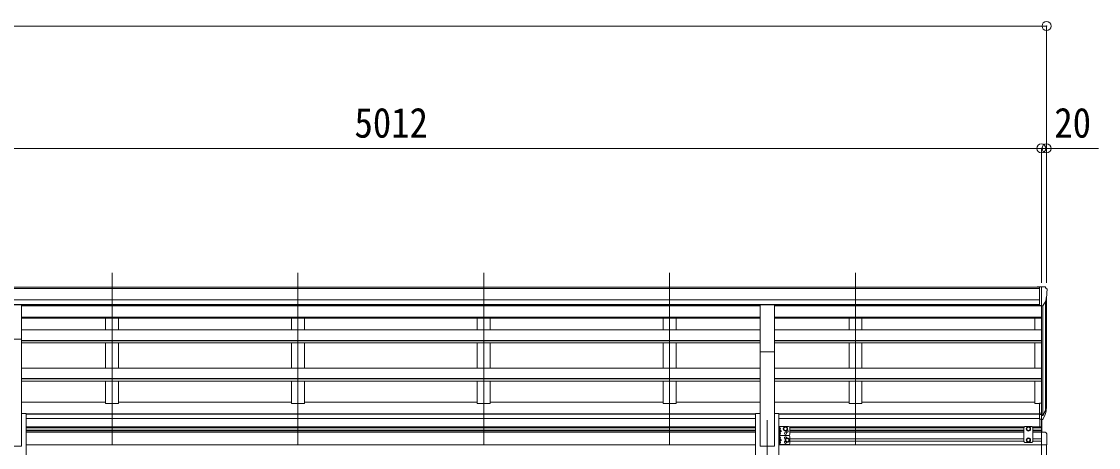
# Model space of a CAD drawing. Units: millimetres at full size, sheet at 1:35. Extents: x -9783 to 9892, y -6828 to 6752.
# Drawn here: x 3128 to 7277, y 1498 to 3141 of the extents above; entities that cross this region are included whole.
import ezdxf
from ezdxf.enums import TextEntityAlignment as Align

# ---------------------------------------------------------------- set-up
doc = ezdxf.new("R2010")
doc.units = ezdxf.units.MM
doc.header["$LTSCALE"] = 35
doc.header["$PDMODE"] = 32
doc.header["$PDSIZE"] = 35
for name, color, linetype, lineweight in [('0-1_本体', 4, 'Continuous', 9), ('0-2_部品', 7, 'Continuous', 9), ('0-8_PARTS2', 2, 'Continuous', 9), ('0-A_寸法', 6, 'Continuous', 9), ('1-1_GLASS', 4, 'Continuous', 9), ('1-2_GLASS_SEAL', 7, 'Continuous', 9)]:
    doc.layers.add(name, color=color, linetype=linetype, lineweight=lineweight)
doc.styles.add('ＭＳ ゴシック', font='')
doc.styles.get('ＭＳ ゴシック').set_extended_font_data('MS Gothic')

msp = doc.modelspace()

# ---------------------------------------------------------------- linework, layer by layer
at = {"layer": '0-1_本体'}
for p, q in [((7050.44, 2116.06), (2061.44, 2116.06)), ((7050.44, 2110.71), (2061.44, 2110.71)), ((7076.94, 1663.94), (7076.94, 2079.31)), ((7050.44, 2067.18), (2051.44, 2067.18)), ((7050.44, 2049.51), (2051.44, 2049.51)), ((5973.44, 2047.14), (3128.44, 2047.14)), ((5973.44, 2043.99), (3128.44, 2043.99)), ((3451.94, 2043.99), (3451.94, 2047.14)), ((3501.94, 2043.99), (3501.94, 2047.14)), ((4167.94, 2043.99), (4167.94, 2047.14)), ((4217.94, 2043.99), (4217.94, 2047.14)), ((4883.94, 2043.99), (4883.94, 2047.14)), ((4933.94, 2043.99), (4933.94, 2047.14)), ((5599.94, 2043.99), (5599.94, 2047.14)), ((5649.94, 2043.99), (5649.94, 2047.14)), ((6028.44, 2047.14), (7050.44, 2047.14)), ((6028.44, 2043.99), (7056.94, 2043.99)), ((6315.94, 2043.99), (6315.94, 2047.14)), ((6365.94, 2043.99), (6365.94, 2047.14)), ((7031.94, 2047.14), (7031.94, 2043.99)), ((7056.94, 2044.68), (7056.94, 1668.37)), ((7062.94, 2045.15), (7062.94, 1623.94)), ((7072.66, 2060.51), (7072.66, 1641.94)), ((5973.44, 2000.51), (3128.44, 2000.51)), ((5973.44, 1996.43), (3128.44, 1996.43)), ((3451.94, 1951.28), (3451.94, 1996.43)), ((3501.94, 1951.28), (3501.94, 1996.43)), ((4167.94, 1951.28), (4167.94, 1996.43)), ((4217.94, 1951.28), (4217.94, 1996.43)), ((4883.94, 1951.28), (4883.94, 1996.43)), ((4933.94, 1951.28), (4933.94, 1996.43)), ((5599.94, 1951.28), (5599.94, 1996.43)), ((5649.94, 1951.28), (5649.94, 1996.43)), ((6028.44, 2000.51), (7056.94, 2000.51)), ((6028.44, 1996.43), (7056.94, 1996.43)), ((6315.94, 1951.28), (6315.94, 1996.43)), ((6365.94, 1951.28), (6365.94, 1996.43)), ((7031.94, 1996.4), (7031.94, 1951.41)), ((5973.44, 1951.28), (3128.44, 1951.28)), ((6028.44, 1951.28), (7056.94, 1951.28)), ((3128.44, 1503.08), (3128.44, 1915.72)), ((5973.44, 1910.54), (3128.44, 1910.54)), ((5973.44, 1909.05), (3128.44, 1909.05)), ((5973.44, 1503.08), (5973.44, 1915.72)), ((6028.44, 1503.08), (6028.44, 1915.72)), ((6028.44, 1910.54), (7056.94, 1910.54)), ((6028.44, 1909.05), (7056.94, 1909.05)), ((5973.44, 1902.26), (3128.44, 1902.26)), ((3451.94, 1803.97), (3451.94, 1902.26)), ((3501.94, 1803.97), (3501.94, 1902.26)), ((4167.94, 1803.97), (4167.94, 1902.26)), ((4217.94, 1803.97), (4217.94, 1902.26)), ((4883.94, 1803.97), (4883.94, 1902.26)), ((4933.94, 1803.97), (4933.94, 1902.26)), ((5599.94, 1803.97), (5599.94, 1902.26)), ((5649.94, 1803.97), (5649.94, 1902.26)), ((6028.44, 1902.26), (7056.94, 1902.26)), ((6315.94, 1803.97), (6315.94, 1902.26)), ((6365.94, 1803.97), (6365.94, 1902.26)), ((7031.94, 1902.23), (7031.94, 1803.97)), ((5973.54, 1803.97), (3128.44, 1803.97)), ((6028.34, 1803.97), (7056.94, 1803.97)), ((5973.61, 1764.76), (3128.44, 1764.76)), ((5973.52, 1763.28), (3128.44, 1763.28)), ((5973.54, 1753.62), (3128.44, 1753.62)), ((3451.94, 1753.62), (3451.94, 1667.55)), ((3501.94, 1753.62), (3501.94, 1667.55)), ((4167.94, 1753.62), (4167.94, 1667.55)), ((4217.94, 1753.62), (4217.94, 1667.55)), ((4883.94, 1753.62), (4883.94, 1667.55)), ((4933.94, 1753.62), (4933.94, 1667.55)), ((5599.94, 1753.62), (5599.94, 1667.55)), ((5649.94, 1753.62), (5649.94, 1667.55)), ((6028.27, 1764.76), (7056.94, 1764.76)), ((6028.34, 1753.62), (7056.94, 1753.62)), ((6028.36, 1763.28), (7056.94, 1763.28)), ((6315.94, 1753.62), (6315.94, 1667.55)), ((6365.94, 1753.62), (6365.94, 1667.55)), ((7031.94, 1753.71), (7031.94, 1667.55)), ((3128.44, 1672.35), (3451.94, 1672.35)), ((3501.94, 1667.55), (3451.94, 1667.55)), ((3501.94, 1672.35), (4167.94, 1672.35)), ((4217.94, 1667.55), (4167.94, 1667.55)), ((4217.94, 1672.35), (4883.94, 1672.35)), ((4933.94, 1667.55), (4883.94, 1667.55)), ((4933.94, 1672.35), (5599.94, 1672.35)), ((5649.94, 1667.55), (5599.94, 1667.55)), ((5973.67, 1672.35), (5649.94, 1672.35)), ((6028.21, 1672.35), (6315.94, 1672.35)), ((6028.21, 1672.35), (6315.94, 1672.35)), ((6365.94, 1667.55), (6315.94, 1667.55)), ((7031.94, 1672.35), (6365.94, 1672.35)), ((7050.44, 1667.55), (7031.94, 1667.55)), ((3146.14, 1629.46), (3128.44, 1629.46)), ((3146.14, 1629.46), (3146.14, -1546.92)), ((5955.74, 1626.66), (3146.14, 1626.66)), ((5955.74, 1628.04), (3146.27, 1628.04)), ((5973.44, 1629.46), (5955.74, 1629.46)), ((5955.74, 1629.46), (5955.74, -1546.92)), ((6046.14, 1629.46), (6028.44, 1629.46)), ((6046.14, 1629.46), (6046.14, -1546.92)), ((7050.44, 1628.22), (6046.14, 1628.22)), ((7050.44, 1626.86), (6046.14, 1626.86)), ((5955.74, 1609.48), (3146.14, 1609.48)), ((7050.44, 1609.48), (6046.14, 1609.48)), ((3128.44, 1503.08), (3073.44, 1503.08)), ((6028.7, 1503.08), (5973.7, 1503.08))]:
    msp.add_line(p, q, dxfattribs=at)
at = {"layer": '0-2_部品'}
for p, q in [((7050.44, 2117.66), (7040.44, 2117.57)), ((7040.44, 2116.06), (7040.44, 2117.57)), ((7050.44, 2045.68), (7050.44, 2117.66)), ((7068.94, 2117.66), (7050.44, 2117.66)), ((7056.94, 2044.68), (7056.94, 2117.66)), ((7068.94, 2117.66), (7071.27, 2117.52)), ((7072.03, 2117.09), (7076.1, 2111.29)), ((7078.94, 2108.29), (7078.94, 2107.66)), ((3073.44, 2047.79), (3128.44, 2047.79)), ((3128.44, 1915.72), (3128.44, 2047.79)), ((5973.44, 2047.79), (6028.44, 2047.79)), ((5973.44, 1866.86), (5973.44, 2047.79)), ((6028.44, 1866.86), (6028.44, 2047.79)), ((7050.44, 2045.68), (7056.94, 2045.68)), ((7056.94, 2044.68), (7062.15, 2044.99)), ((7064.56, 2046.49), (7073.84, 2062.56)), ((3073.44, 1915.72), (3128.44, 1915.72)), ((5973.44, 1866.86), (6028.44, 1866.86)), ((7050.44, 1668.35), (7050.44, 1607.29)), ((7050.44, 1668.35), (7056.94, 1668.35)), ((7056.94, 1668.35), (7056.94, 1606.47)), ((7050.44, 1630.04), (7056.94, 1630.04)), ((7050.44, 1624.64), (7056.94, 1624.64)), ((7056.94, 1623.64), (7062.07, 1623.64)), ((7056.94, 1621.64), (7061.78, 1621.64)), ((7063.37, 1624.39), (7073.13, 1642.81)), ((7074.55, 1642.31), (7064.38, 1623.14)), ((7071.96, 1625.46), (7064.38, 1607.97)), ((7050.44, 1607.29), (7056.94, 1607.29)), ((7056.94, 1606.47), (7061.78, 1606.47))]:
    msp.add_line(p, q, dxfattribs=at)
for centre, radius, start, end in [((7071.21, 2116.52), 1, 35, 86.5), ((6876.94, 2107.66), 202, 347.09739, 0), ((7075.94, 2108.29), 3, 0, 87), ((7061.97, 2047.99), 3, 273.5, 330), ((6988.99, 1668.76), 88.05, 342.78929, 2.77608), ((6988.28, 1664.48), 89.07, 345.58812, 5.50424), ((7061.78, 1624.64), 3, 270, 330), ((7062.07, 1625.14), 1.5, 270, 330), ((6943.72, 1661.54), 133.22, 344.28698, 356.72013), ((7061.78, 1609.47), 3, 270, 330)]:
    msp.add_arc(centre, radius, start, end, dxfattribs=at)
at = {"layer": '0-8_PARTS2'}
for p, q in [((3476.94, 1509.28), (3476.94, 2171.81)), ((4192.94, 1509.28), (4192.94, 2171.81)), ((4908.94, 1509.28), (4908.94, 2171.81)), ((5624.94, 1509.28), (5624.94, 2171.81)), ((6340.94, 1509.28), (6340.94, 2171.81)), ((6000.94, 1603.08), (6000.94, -1646.92))]:
    msp.add_line(p, q, dxfattribs=at)
at = {"layer": '0-A_寸法'}
for p, q in [((-2987.06, 3123.57), (7076.94, 3123.57)), ((7076.94, 3123.57), (7076.94, 2133.28)), ((2044.94, 2651.44), (7056.94, 2651.44)), ((7056.94, 2651.44), (7056.94, 2133.28)), ((7056.94, 2651.44), (7076.94, 2651.44)), ((7076.94, 2651.44), (7076.94, 2133.28)), ((7076.94, 2651.44), (7276.94, 2651.44))]:
    msp.add_line(p, q, dxfattribs=at)
for p in [(7076.94, 3123.57), (7056.94, 2651.44), (7076.94, 2651.44)]:
    msp.add_point(p, dxfattribs=at)
at = {"layer": '1-1_GLASS'}
for p, q in [((3146.14, 1577.97), (5955.74, 1577.97)), ((6085.93, 1577.97), (6989.44, 1577.97)), ((7056.94, 1577.97), (7021.44, 1577.97)), ((3146.14, 1574.47), (5955.74, 1574.47)), ((3146.14, 1565.47), (5955.74, 1565.47)), ((3146.14, 1561.97), (5955.74, 1561.97)), ((5955.74, 1556.97), (3146.14, 1556.97)), ((6087.91, 1574.47), (6989.44, 1574.47)), ((6087.94, 1565.47), (6989.44, 1565.47)), ((6087.94, 1561.97), (6989.44, 1561.97)), ((6989.44, 1556.97), (6087.94, 1556.97)), ((7056.94, 1574.47), (7024.44, 1574.47)), ((7056.94, 1565.47), (7024.44, 1565.47)), ((7056.94, 1561.97), (7024.44, 1561.97)), ((7024.44, 1556.97), (7056.94, 1556.97)), ((7056.94, 1557.46), (7056.94, -516.53)), ((3146.14, 1508.47), (5955.74, 1508.47)), ((5973.44, 1503.08), (6028.44, 1503.08)), ((7056.94, 1508.47), (6046.14, 1508.47)), ((6087.94, 1530.97), (6989.44, 1530.97)), ((6087.94, 1521.97), (6989.44, 1521.97)), ((7056.94, 1530.97), (7024.44, 1530.97)), ((7024.44, 1530.97), (7056.94, 1530.97)), ((7056.94, 1521.97), (7024.44, 1521.97)), ((7024.44, 1521.97), (7056.94, 1521.97)), ((7076.94, 1508.27), (7076.94, -467.34))]:
    msp.add_line(p, q, dxfattribs=at)
at = {"layer": '1-2_GLASS_SEAL'}
for p, q in [((6046.14, 1578.97), (6046.14, 1543.97)), ((6083.14, 1578.97), (6046.14, 1578.97)), ((6048.64, 1578.97), (6048.64, 1543.97)), ((6993.44, 1578.97), (6989.44, 1574.97)), ((6993.44, 1578.97), (7020.44, 1578.97)), ((7006.94, 1577.47), (7000.44, 1573.72)), ((7013.44, 1573.72), (7006.94, 1577.47)), ((7020.44, 1578.97), (7024.44, 1574.97)), ((7051.44, 1577.97), (7051.44, 1607.31)), ((7056.94, 1557.46), (7056.94, 1607.31)), ((7058.44, 1557.46), (7058.44, 1606.49)), ((6083.14, 1543.97), (6046.14, 1543.97)), ((6049.14, 1566.47), (6048.64, 1566.56)), ((6048.64, 1561.47), (6055.64, 1561.47)), ((6049.14, 1548.47), (6048.64, 1548.56)), ((6048.64, 1543.97), (6048.64, 1508.97)), ((6049.14, 1574.47), (6049.94, 1574.33)), ((6049.14, 1566.47), (6049.94, 1566.61)), ((6049.14, 1556.47), (6049.94, 1556.33)), ((6049.14, 1548.47), (6049.94, 1548.61)), ((6049.14, 1539.47), (6049.94, 1539.33)), ((6088.14, 1573.97), (6088.14, 1548.97)), ((6088.14, 1538.97), (6088.14, 1513.97)), ((6989.44, 1521.47), (6989.44, 1574.97)), ((7000.44, 1573.72), (7000.44, 1566.21)), ((7000.44, 1566.21), (7006.94, 1562.46)), ((7006.94, 1562.46), (7013.44, 1566.21)), ((7013.44, 1566.21), (7013.44, 1573.72)), ((7024.44, 1574.97), (7024.44, 1521.47)), ((7056.94, 1557.47), (7072.23, 1556.67)), ((7077.44, 1551.17), (7077.44, 1508.27)), ((6083.14, 1508.97), (6046.14, 1508.97)), ((6049.14, 1531.47), (6048.64, 1531.56)), ((6048.64, 1526.47), (6055.64, 1526.47)), ((6049.14, 1513.47), (6048.64, 1513.56)), ((6049.14, 1531.47), (6049.94, 1531.61)), ((6049.14, 1521.47), (6049.94, 1521.33)), ((6049.14, 1513.47), (6049.94, 1513.61)), ((6993.44, 1517.47), (6989.44, 1521.47)), ((6993.44, 1517.47), (7020.44, 1517.47)), ((7020.44, 1517.47), (7024.44, 1521.47)), ((7056.94, 1508.27), (7077.44, 1508.27))]:
    msp.add_line(p, q, dxfattribs=at)
for points in [[(6071.14, 1562.46), (6064.64, 1566.21), (6064.64, 1573.72), (6071.14, 1577.47), (6077.64, 1573.72), (6077.64, 1566.21)], [(6078.14, 1518.96), (6071.64, 1522.71), (6071.64, 1530.22), (6078.14, 1533.97), (6084.64, 1530.22), (6084.64, 1522.71)]]:
    msp.add_lwpolyline(points, close=True, dxfattribs=at)
for points in [[(6083.14, 1543.97), (6046.14, 1543.97), (6046.14, 1508.97)], [(6048.26, 1570.47), (6048.89, 1571.65), (6051.12, 1572.77)], [(6048.26, 1570.47), (6048.89, 1569.28), (6051.12, 1568.17)], [(6048.26, 1552.47), (6048.89, 1553.65), (6051.12, 1554.77)], [(6048.26, 1552.47), (6048.89, 1551.28), (6051.12, 1550.17)], [(6048.26, 1535.47), (6048.89, 1536.65), (6051.12, 1537.77)], [(6048.26, 1535.47), (6048.89, 1534.28), (6051.12, 1533.17)], [(6049.14, 1566.47), (6049.14, 1574.47), (6048.64, 1574.38), (6048.64, 1566.56)], [(6048.64, 1566.47), (6055.64, 1561.47), (6048.64, 1556.47)], [(6049.14, 1548.47), (6049.14, 1556.47), (6048.64, 1556.38), (6048.64, 1548.56)], [(6049.14, 1531.47), (6049.14, 1539.47), (6048.64, 1539.38), (6048.64, 1531.56)], [(6048.26, 1517.47), (6048.89, 1518.65), (6051.12, 1519.77)], [(6048.26, 1517.47), (6048.89, 1516.28), (6051.12, 1515.17)], [(6048.64, 1531.47), (6055.64, 1526.47), (6048.64, 1521.47)], [(6049.14, 1513.47), (6049.14, 1521.47), (6048.64, 1521.38), (6048.64, 1513.56)], [(7000.44, 1522.71), (7000.44, 1530.22), (7006.94, 1533.97)], [(7013.44, 1522.71), (7006.94, 1518.96), (7000.44, 1522.71)], [(7006.94, 1533.97), (7013.44, 1530.22), (7013.44, 1522.71)]]:
    msp.add_lwpolyline(points, dxfattribs=at)
for centre, radius in [((6071.14, 1569.97), 8.5), ((6071.14, 1569.97), 7.5), ((7006.94, 1569.97), 8.5), ((7006.94, 1569.97), 7.5), ((6071.14, 1569.97), 6.5), ((6071.14, 1552.97), 4.25), ((7006.94, 1569.97), 6.5), ((6078.14, 1526.47), 8.5), ((6078.14, 1526.47), 7.5), ((6078.14, 1526.47), 6.5), ((7006.94, 1526.47), 8.5), ((7006.94, 1526.47), 7.5), ((7006.94, 1526.47), 6.5)]:
    msp.add_circle(centre, radius, dxfattribs=at)
for centre, radius, start, end in [((6083.14, 1573.97), 5, 0, 90), ((6049.79, 1573.44), 0.9, 32.05588, 80), ((6049.79, 1567.49), 0.9, 280, 327.94412), ((6049.79, 1555.44), 0.9, 32.05588, 80), ((6049.79, 1549.49), 0.9, 280, 327.94412), ((6049.79, 1538.44), 0.9, 32.05588, 80), ((6045.04, 1570.47), 6.5, 327.94412, 32.05588), ((6045.04, 1552.47), 6.5, 327.94412, 32.05588), ((6045.04, 1535.47), 6.5, 327.94412, 32.05588), ((6071.14, 1534.97), 4.25, 353.70569, 265.23923), ((6078.14, 1561.47), 4.25, 173.70569, 85.23923), ((6083.14, 1548.97), 5, 270, 0), ((6083.14, 1538.97), 5, 0, 90), ((7071.94, 1551.17), 5.5, 0, 87), ((6049.79, 1532.49), 0.9, 280, 327.94412), ((6049.79, 1520.44), 0.9, 32.05588, 80), ((6049.79, 1514.49), 0.9, 280, 327.94412), ((6045.04, 1517.47), 6.5, 327.94412, 32.05588), ((6071.14, 1517.97), 4.25, 94.76077, 6.29431), ((6083.14, 1513.97), 5, 270, 0)]:
    msp.add_arc(centre, radius, start, end, dxfattribs=at)

# ---------------------------------------------------------------- texts
at = {"layer": '0-A_寸法', "color": 7, "style": 'ＭＳ ゴシック', "width": 0.9}
for s, p in [('5012', (4410.94, 2658.44)), ('20', (7106.94, 2658.44))]:
    msp.add_text(s, height=115.5, dxfattribs=at).set_placement(p, align=Align.BOTTOM_LEFT)

doc.saveas('drawing.dxf')
